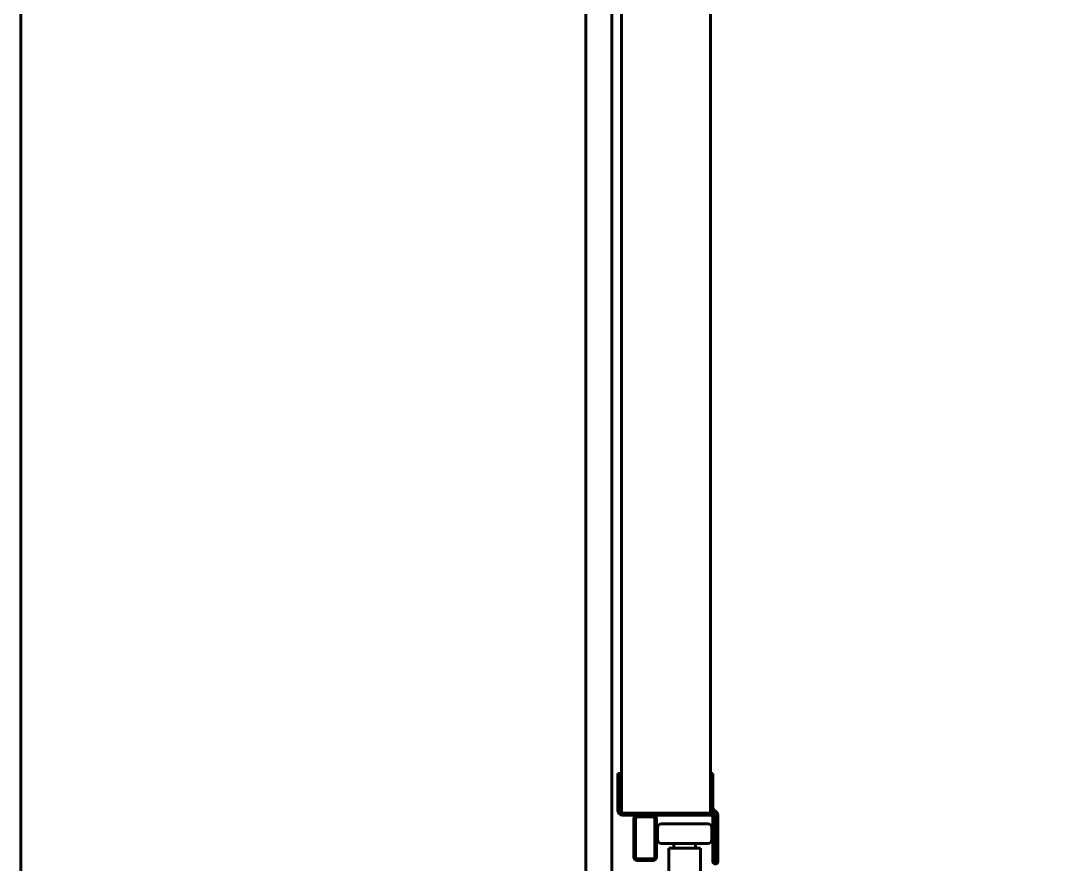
# Model space of a CAD drawing. Header units: millimetres. Extents: x 0 to 3360, y 0 to 297.
# Drawn here: x 2038.25 to 2063.16, y 150.73 to 170.9 of the extents above; entities that cross this region are included whole.
import ezdxf

# ---------------------------------------------------------------- set-up
doc = ezdxf.new("R2010")
doc.units = ezdxf.units.MM
doc.linetypes.add('K5LT_BASIC', pattern=[0])
doc.layers.add('Системный слой', color=7, linetype='Continuous')

msp = doc.modelspace()

# ---------------------------------------------------------------- linework, layer by layer
at = {"layer": 'Системный слой', "color": 5, "linetype": 'K5LT_BASIC', "lineweight": 60, "true_color": 0x0000ff}
for p, q in [((2038.25035, 136.54656), (2038.25035, 258.16818)), ((2051.76387, 150.06007), (2051.76387, 258.16818)), ((2052.61522, 235.57786), (2052.61522, 151.9592)), ((2054.75035, 235.57786), (2054.75035, 152.03871)), ((2052.38549, 150.06007), (2052.38549, 234.85737)), ((2052.61522, 233.3981), (2052.61522, 151.9592)), ((2054.75035, 151.95196), (2054.75035, 233.3981)), ((2052.53413, 152.89791), (2052.53413, 152.00602)), ((2052.58818, 152.89791), (2052.53413, 152.89791)), ((2052.58818, 152.00602), (2052.58818, 152.89791)), ((2054.75035, 152.07569), (2054.75035, 152.898)), ((2054.80441, 152.898), (2054.75035, 152.898)), ((2054.80441, 152.07569), (2054.80441, 152.898)), ((2054.75034, 151.95196), (2052.64223, 151.95196)), ((2054.75035, 151.95196), (2054.75035, 152.07569)), ((2054.75035, 152.07569), (2054.75035, 151.95196)), ((2054.85613, 151.92514), (2054.78202, 151.99925)), ((2054.89435, 151.96336), (2054.82024, 152.03747)), ((2052.64223, 151.89791), (2054.75034, 151.89791)), ((2052.9125, 151.81683), (2052.9125, 150.89791)), ((2052.95304, 150.89791), (2052.95304, 151.81683)), ((2053.37196, 151.89791), (2052.99358, 151.89791)), ((2052.99358, 151.85737), (2053.37196, 151.85737)), ((2053.4125, 151.81683), (2053.4125, 150.89791)), ((2053.45304, 150.89791), (2053.45304, 151.81683)), ((2053.57468, 151.69521), (2054.68278, 151.69521)), ((2054.8044, 151.84386), (2054.8044, 150.79656)), ((2054.85845, 150.79656), (2054.85845, 151.84386)), ((2054.87196, 150.79656), (2054.87196, 151.88691)), ((2054.92602, 150.79656), (2054.92602, 151.88691)), ((2053.48008, 151.31683), (2053.48008, 151.60061)), ((2054.77738, 151.31683), (2054.77738, 151.60061)), ((2053.57468, 151.22223), (2054.68278, 151.22223)), ((2053.87197, 151.22223), (2053.87197, 151.11413)), ((2054.38549, 151.22223), (2054.38549, 151.11413)), ((2053.75035, 151.11413), (2054.50711, 151.11413)), ((2053.75035, 150.16818), (2053.75035, 151.11413)), ((2054.50711, 150.16818), (2054.50711, 151.11413)), ((2053.37196, 150.85737), (2052.99358, 150.85737)), ((2052.99358, 150.81683), (2053.37196, 150.81683))]:
    msp.add_line(p, q, dxfattribs=at)
for centre, radius, start, end in [((2052.64223, 152.00602), 0.10811, 180, 270), ((2052.64223, 152.00602), 0.05405, 180, 270), ((2054.75034, 151.84386), 0.10811, 0, 90), ((2054.85846, 152.07569), 0.10811, 180, 225), ((2054.85846, 152.07569), 0.05405, 180, 225), ((2054.81791, 151.88691), 0.10811, 0, 45), ((2052.99358, 151.81683), 0.08108, 90, 180), ((2052.99358, 151.81683), 0.04054, 90, 180), ((2053.37196, 151.81683), 0.08108, 0, 90), ((2053.37196, 151.81683), 0.04054, 0, 90), ((2053.57468, 151.60061), 0.09459, 90, 180), ((2054.68278, 151.60061), 0.09459, 0, 90), ((2054.75034, 151.84386), 0.05405, 0, 90), ((2054.81791, 151.88691), 0.05405, 0, 45), ((2053.57468, 151.31683), 0.09459, 180, 270), ((2054.68278, 151.31683), 0.09459, 270, 0), ((2052.99358, 150.89791), 0.08108, 180, 270), ((2052.99358, 150.89791), 0.04054, 180, 270), ((2053.37196, 150.89791), 0.08108, 270, 0), ((2053.37196, 150.89791), 0.04054, 270, 0), ((2054.86521, 150.79656), 0.06081, 180, 0), ((2054.86521, 150.79656), 0.00676, 180, 0)]:
    msp.add_arc(centre, radius, start, end, dxfattribs=at)

doc.saveas('drawing.dxf')
